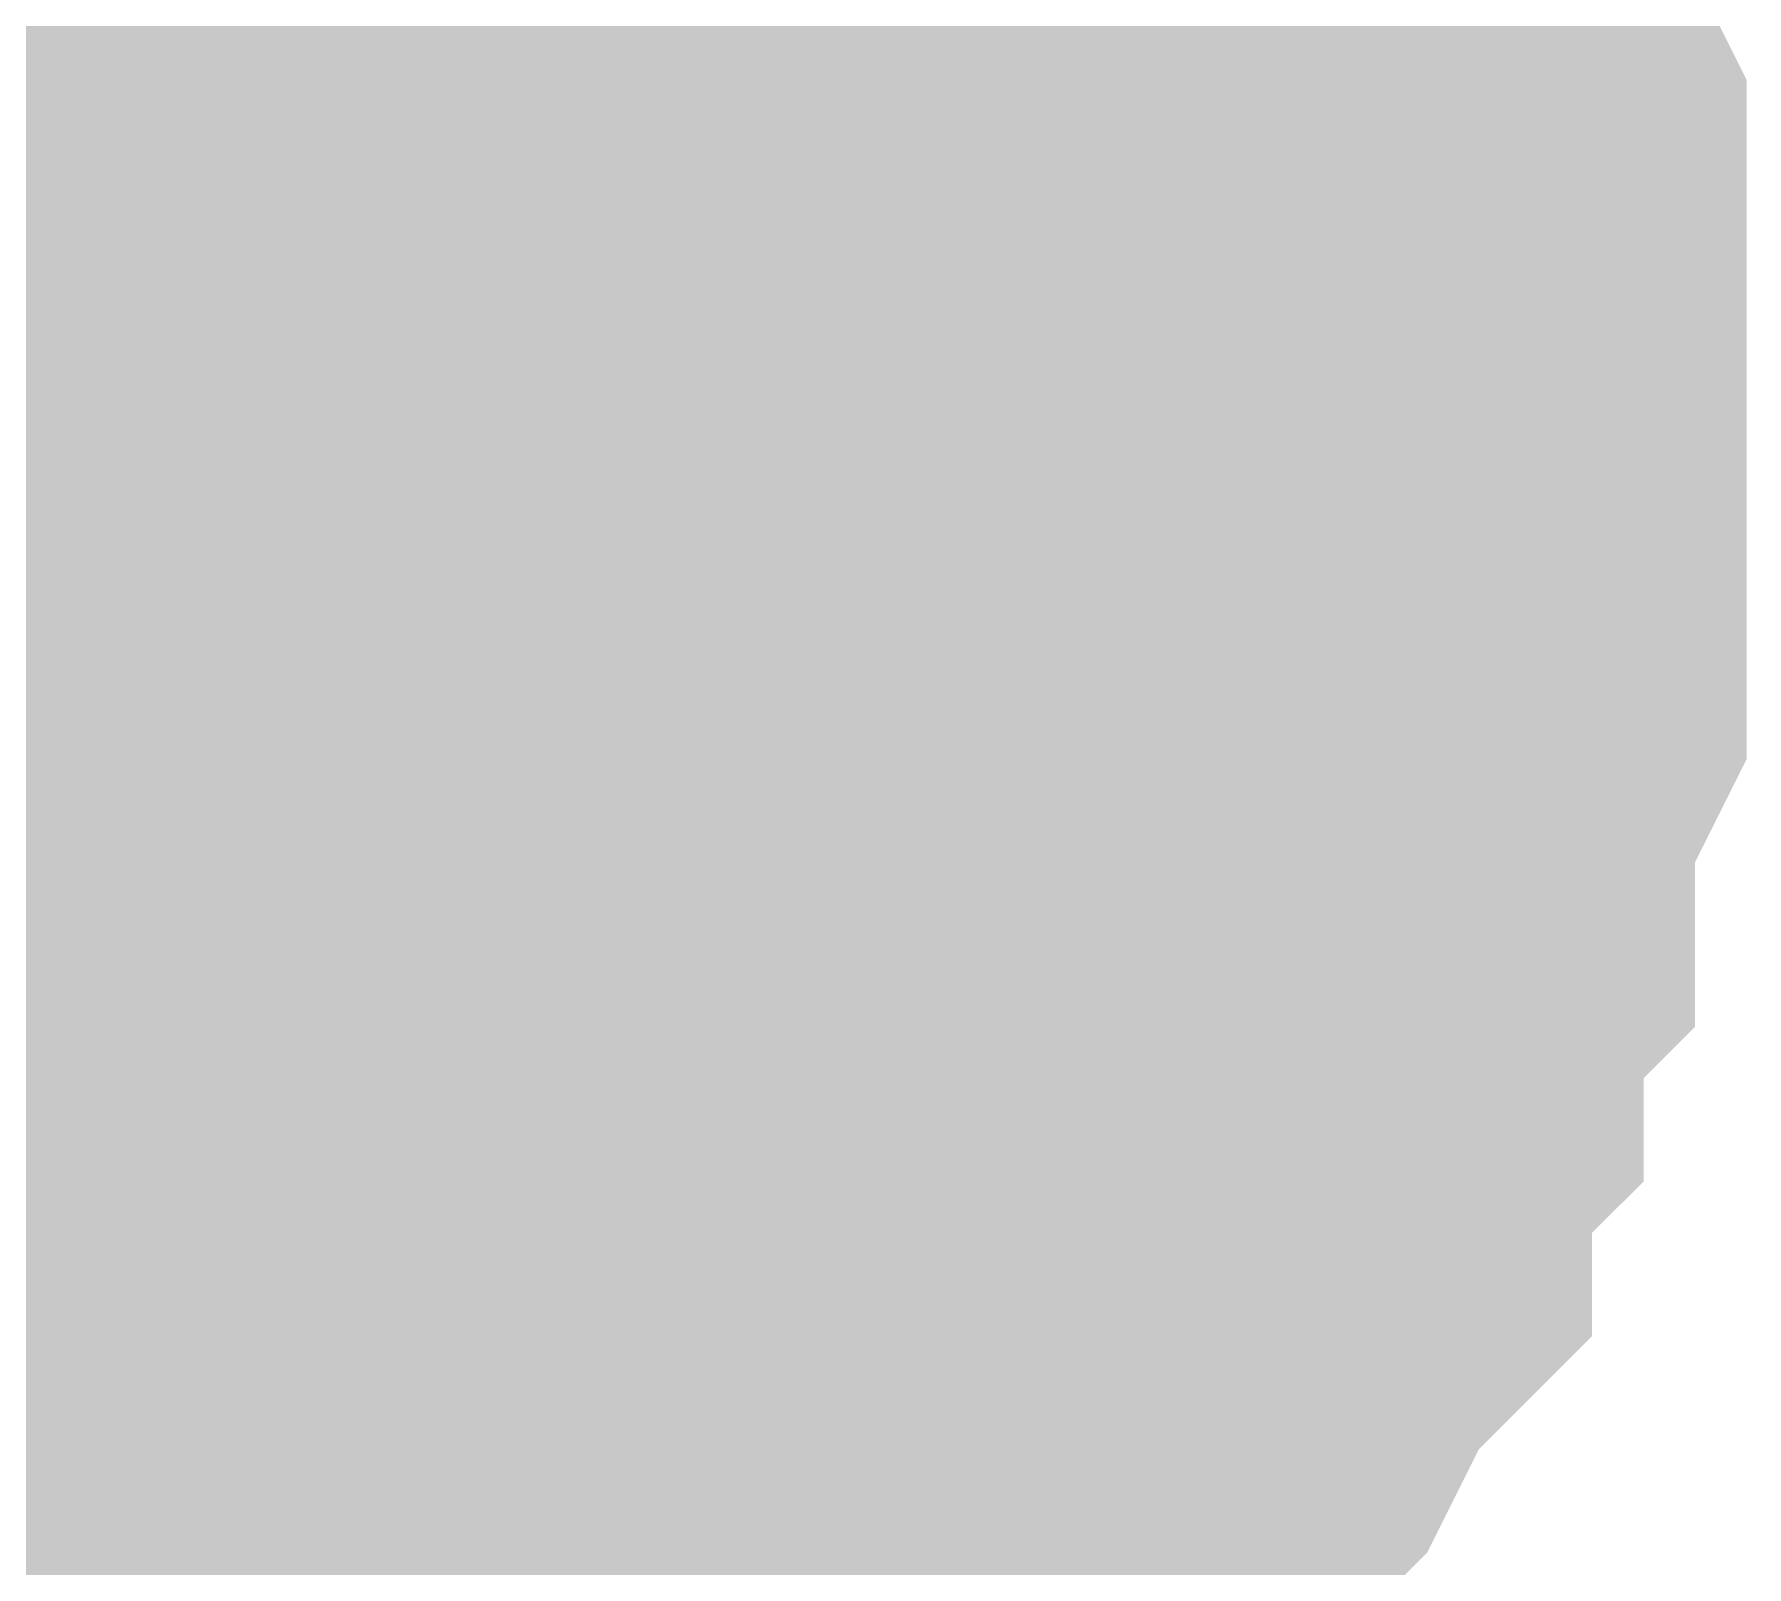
# Model space of a CAD drawing. Header units: inches. Extents: x 0 to 841, y 0 to 594.
# Drawn here: x 495.183 to 495.928, y 211.987 to 212.654 of the extents above; entities that cross this region are included whole.
import ezdxf

# ---------------------------------------------------------------- set-up
doc = ezdxf.new("R2010")
doc.units = ezdxf.units.IN
doc.layers.add('Sheet', color=255, linetype='Continuous')

msp = doc.modelspace()

# ---------------------------------------------------------------- linework, layer by layer
at = {"layer": 'Sheet'}
for points in [[(495.01501, 212.48616, 0.7493, 0.7493, 0), (495.01501, 217.49456, 0.7493, 0.7493, 0), (495.01501, 222.48049, 0.7493, 0.7493, 0), (495.01501, 227.48888, 0.7493, 0.7493, 0)], [(495.39679, 212.82305, 0.29972, 0.29972, 0), (495.41925, 212.80059, 0.29972, 0.29972, 0), (495.41925, 212.77813, 0.29972, 0.29972, 0), (495.44171, 212.75567, 0.29972, 0.29972, 0), (495.44171, 212.73321, 0.29972, 0.29972, 0), (495.46416, 212.71075, 0.29972, 0.29972, 0), (495.46416, 212.68829, 0.29972, 0.29972, 0), (495.48662, 212.66584, 0.29972, 0.29972, 0), (495.48662, 212.64338, 0.29972, 0.29972, 0), (495.48662, 212.62092, 0.29972, 0.29972, 0), (495.50908, 212.59846, 0.29972, 0.29972, 0), (495.50908, 212.576, 0.29972, 0.29972, 0), (495.50908, 212.53108, 0.29972, 0.29972, 0), (495.50908, 212.50862, 0.29972, 0.29972, 0), (495.50908, 212.48616, 0.29972, 0.29972, 0)], [(495.39679, 212.82305, 0.29972, 0.29972, 0), (495.41925, 212.80059, 0.29972, 0.29972, 0), (495.41925, 212.77813, 0.29972, 0.29972, 0), (495.44171, 212.75567, 0.29972, 0.29972, 0), (495.44171, 212.73321, 0.29972, 0.29972, 0), (495.46416, 212.71075, 0.29972, 0.29972, 0), (495.46416, 212.68829, 0.29972, 0.29972, 0), (495.48662, 212.66584, 0.29972, 0.29972, 0), (495.48662, 212.64338, 0.29972, 0.29972, 0), (495.48662, 212.62092, 0.29972, 0.29972, 0), (495.50908, 212.59846, 0.29972, 0.29972, 0), (495.50908, 212.576, 0.29972, 0.29972, 0), (495.50908, 212.53108, 0.29972, 0.29972, 0), (495.50908, 212.50862, 0.29972, 0.29972, 0), (495.50908, 212.48616, 0.29972, 0.29972, 0)], [(495.39679, 212.82305, 0.29972, 0.29972, 0), (495.41925, 212.80059, 0.29972, 0.29972, 0), (495.41925, 212.77813, 0.29972, 0.29972, 0), (495.44171, 212.75567, 0.29972, 0.29972, 0), (495.44171, 212.73321, 0.29972, 0.29972, 0), (495.46416, 212.71075, 0.29972, 0.29972, 0), (495.46416, 212.68829, 0.29972, 0.29972, 0), (495.48662, 212.66584, 0.29972, 0.29972, 0), (495.48662, 212.64338, 0.29972, 0.29972, 0), (495.48662, 212.62092, 0.29972, 0.29972, 0), (495.50908, 212.59846, 0.29972, 0.29972, 0), (495.50908, 212.576, 0.29972, 0.29972, 0), (495.50908, 212.53108, 0.29972, 0.29972, 0), (495.50908, 212.50862, 0.29972, 0.29972, 0), (495.50908, 212.48616, 0.29972, 0.29972, 0)], [(495.7112, 212.82305, 0.29972, 0.29972, 0), (495.7112, 212.77813, 0.29972, 0.29972, 0), (495.73366, 212.75567, 0.29972, 0.29972, 0), (495.73366, 212.71075, 0.29972, 0.29972, 0), (495.75611, 212.68829, 0.29972, 0.29972, 0), (495.75611, 212.64338, 0.29972, 0.29972, 0), (495.77857, 212.59846, 0.29972, 0.29972, 0), (495.77857, 212.576, 0.29972, 0.29972, 0), (495.77857, 212.53108, 0.29972, 0.29972, 0), (495.77857, 212.48616, 0.29972, 0.29972, 0)], [(495.7112, 212.82305, 0.29972, 0.29972, 0), (495.7112, 212.77813, 0.29972, 0.29972, 0), (495.73366, 212.75567, 0.29972, 0.29972, 0), (495.73366, 212.71075, 0.29972, 0.29972, 0), (495.75611, 212.68829, 0.29972, 0.29972, 0), (495.75611, 212.64338, 0.29972, 0.29972, 0), (495.77857, 212.59846, 0.29972, 0.29972, 0), (495.77857, 212.576, 0.29972, 0.29972, 0), (495.77857, 212.53108, 0.29972, 0.29972, 0), (495.77857, 212.48616, 0.29972, 0.29972, 0)], [(495.7112, 212.82305, 0.29972, 0.29972, 0), (495.7112, 212.77813, 0.29972, 0.29972, 0), (495.73366, 212.75567, 0.29972, 0.29972, 0), (495.73366, 212.71075, 0.29972, 0.29972, 0), (495.75611, 212.68829, 0.29972, 0.29972, 0), (495.75611, 212.64338, 0.29972, 0.29972, 0), (495.77857, 212.59846, 0.29972, 0.29972, 0), (495.77857, 212.576, 0.29972, 0.29972, 0), (495.77857, 212.53108, 0.29972, 0.29972, 0), (495.77857, 212.48616, 0.29972, 0.29972, 0)], [(495.7112, 212.82305, 0.29972, 0.29972, 0), (495.7112, 212.77813, 0.29972, 0.29972, 0), (495.73366, 212.75567, 0.29972, 0.29972, 0), (495.73366, 212.71075, 0.29972, 0.29972, 0), (495.75611, 212.68829, 0.29972, 0.29972, 0), (495.75611, 212.64338, 0.29972, 0.29972, 0), (495.77857, 212.59846, 0.29972, 0.29972, 0), (495.77857, 212.576, 0.29972, 0.29972, 0), (495.77857, 212.53108, 0.29972, 0.29972, 0), (495.77857, 212.48616, 0.29972, 0.29972, 0)], [(490.00692, 212.48616, 0.7493, 0.7493, 0), (495.01501, 212.48616, 0.7493, 0.7493, 0)], [(495.01501, 207.50023, 0.7493, 0.7493, 0), (495.01501, 212.48616, 0.7493, 0.7493, 0)], [(495.46416, 212.71075, 0.09906, 0.09906, 0), (495.46416, 212.68829, 0.09906, 0.09906, 0), (495.48662, 212.66584, 0.09906, 0.09906, 0), (495.48662, 212.64338, 0.09906, 0.09906, 0), (495.48662, 212.62092, 0.09906, 0.09906, 0), (495.50908, 212.59846, 0.09906, 0.09906, 0), (495.50908, 212.576, 0.09906, 0.09906, 0), (495.50908, 212.53108, 0.09906, 0.09906, 0), (495.50908, 212.50862, 0.09906, 0.09906, 0), (495.50908, 212.48616, 0.09906, 0.09906, 0)], [(495.46416, 212.71075, 0.09906, 0.09906, 0), (495.46416, 212.68829, 0.09906, 0.09906, 0), (495.48662, 212.66584, 0.09906, 0.09906, 0), (495.48662, 212.64338, 0.09906, 0.09906, 0), (495.48662, 212.62092, 0.09906, 0.09906, 0), (495.50908, 212.59846, 0.09906, 0.09906, 0), (495.50908, 212.576, 0.09906, 0.09906, 0), (495.50908, 212.53108, 0.09906, 0.09906, 0), (495.50908, 212.50862, 0.09906, 0.09906, 0), (495.50908, 212.48616, 0.09906, 0.09906, 0)], [(495.46416, 212.71075, 0.09906, 0.09906, 0), (495.46416, 212.68829, 0.09906, 0.09906, 0), (495.48662, 212.66584, 0.09906, 0.09906, 0), (495.48662, 212.64338, 0.09906, 0.09906, 0), (495.48662, 212.62092, 0.09906, 0.09906, 0), (495.50908, 212.59846, 0.09906, 0.09906, 0), (495.50908, 212.576, 0.09906, 0.09906, 0), (495.50908, 212.53108, 0.09906, 0.09906, 0), (495.50908, 212.50862, 0.09906, 0.09906, 0), (495.50908, 212.48616, 0.09906, 0.09906, 0)], [(495.73366, 212.71075, 0.09906, 0.09906, 0), (495.75611, 212.68829, 0.09906, 0.09906, 0), (495.75611, 212.64338, 0.09906, 0.09906, 0), (495.77857, 212.59846, 0.09906, 0.09906, 0), (495.77857, 212.576, 0.09906, 0.09906, 0), (495.77857, 212.53108, 0.09906, 0.09906, 0), (495.77857, 212.48616, 0.09906, 0.09906, 0)], [(495.73366, 212.71075, 0.09906, 0.09906, 0), (495.75611, 212.68829, 0.09906, 0.09906, 0), (495.75611, 212.64338, 0.09906, 0.09906, 0), (495.77857, 212.59846, 0.09906, 0.09906, 0), (495.77857, 212.576, 0.09906, 0.09906, 0), (495.77857, 212.53108, 0.09906, 0.09906, 0), (495.77857, 212.48616, 0.09906, 0.09906, 0)], [(495.73366, 212.71075, 0.09906, 0.09906, 0), (495.75611, 212.68829, 0.09906, 0.09906, 0), (495.75611, 212.64338, 0.09906, 0.09906, 0), (495.77857, 212.59846, 0.09906, 0.09906, 0), (495.77857, 212.576, 0.09906, 0.09906, 0), (495.77857, 212.53108, 0.09906, 0.09906, 0), (495.77857, 212.48616, 0.09906, 0.09906, 0)], [(495.73366, 212.71075, 0.09906, 0.09906, 0), (495.75611, 212.68829, 0.09906, 0.09906, 0), (495.75611, 212.64338, 0.09906, 0.09906, 0), (495.77857, 212.59846, 0.09906, 0.09906, 0), (495.77857, 212.576, 0.09906, 0.09906, 0), (495.77857, 212.53108, 0.09906, 0.09906, 0), (495.77857, 212.48616, 0.09906, 0.09906, 0)], [(495.50908, 212.48616, 0.29972, 0.29972, 0), (495.50908, 212.4637, 0.29972, 0.29972, 0), (495.50908, 212.44124, 0.29972, 0.29972, 0), (495.50908, 212.41878, 0.29972, 0.29972, 0), (495.50908, 212.39633, 0.29972, 0.29972, 0), (495.48662, 212.37387, 0.29972, 0.29972, 0), (495.48662, 212.35141, 0.29972, 0.29972, 0), (495.48662, 212.30649, 0.29972, 0.29972, 0), (495.46416, 212.28403, 0.29972, 0.29972, 0), (495.46416, 212.28403, 0.29972, 0.29972, 0), (495.44171, 212.26157, 0.29972, 0.29972, 0), (495.44171, 212.23911, 0.29972, 0.29972, 0), (495.41925, 212.21665, 0.29972, 0.29972, 0), (495.41925, 212.19419, 0.29972, 0.29972, 0), (495.39679, 212.17173, 0.29972, 0.29972, 0), (495.37433, 212.14927, 0.29972, 0.29972, 0), (495.37433, 212.14927, 0.29972, 0.29972, 0), (495.35187, 212.12682, 0.29972, 0.29972, 0), (495.32942, 212.10436, 0.29972, 0.29972, 0), (495.30696, 212.0819, 0.29972, 0.29972, 0), (495.2845, 212.0819, 0.29972, 0.29972, 0), (495.26204, 212.05944, 0.29972, 0.29972, 0), (495.23959, 212.05944, 0.29972, 0.29972, 0), (495.21713, 212.03698, 0.29972, 0.29972, 0), (495.19467, 212.03698, 0.29972, 0.29972, 0), (495.19467, 212.01452, 0.29972, 0.29972, 0), (495.14975, 212.01452, 0.29972, 0.29972, 0), (495.1273, 212.01452, 0.29972, 0.29972, 0), (495.10484, 211.99206, 0.29972, 0.29972, 0), (495.08238, 211.99206, 0.29972, 0.29972, 0), (495.05992, 211.99206, 0.29972, 0.29972, 0), (495.03746, 211.99206, 0.29972, 0.29972, 0), (495.01501, 211.99206, 0.29972, 0.29972, 0)], [(495.50908, 212.48616, 0.29972, 0.29972, 0), (495.50908, 212.4637, 0.29972, 0.29972, 0), (495.50908, 212.44124, 0.29972, 0.29972, 0), (495.50908, 212.41878, 0.29972, 0.29972, 0), (495.50908, 212.39633, 0.29972, 0.29972, 0), (495.48662, 212.37387, 0.29972, 0.29972, 0), (495.48662, 212.35141, 0.29972, 0.29972, 0), (495.48662, 212.30649, 0.29972, 0.29972, 0), (495.46416, 212.28403, 0.29972, 0.29972, 0), (495.46416, 212.28403, 0.29972, 0.29972, 0), (495.44171, 212.26157, 0.29972, 0.29972, 0), (495.44171, 212.23911, 0.29972, 0.29972, 0), (495.41925, 212.21665, 0.29972, 0.29972, 0), (495.41925, 212.19419, 0.29972, 0.29972, 0), (495.39679, 212.17173, 0.29972, 0.29972, 0), (495.37433, 212.14927, 0.29972, 0.29972, 0), (495.37433, 212.14927, 0.29972, 0.29972, 0), (495.35187, 212.12682, 0.29972, 0.29972, 0), (495.32942, 212.10436, 0.29972, 0.29972, 0), (495.30696, 212.0819, 0.29972, 0.29972, 0), (495.2845, 212.0819, 0.29972, 0.29972, 0), (495.26204, 212.05944, 0.29972, 0.29972, 0), (495.23959, 212.05944, 0.29972, 0.29972, 0), (495.21713, 212.03698, 0.29972, 0.29972, 0), (495.19467, 212.03698, 0.29972, 0.29972, 0), (495.19467, 212.01452, 0.29972, 0.29972, 0), (495.14975, 212.01452, 0.29972, 0.29972, 0), (495.1273, 212.01452, 0.29972, 0.29972, 0), (495.10484, 211.99206, 0.29972, 0.29972, 0), (495.08238, 211.99206, 0.29972, 0.29972, 0), (495.05992, 211.99206, 0.29972, 0.29972, 0), (495.03746, 211.99206, 0.29972, 0.29972, 0), (495.01501, 211.99206, 0.29972, 0.29972, 0)], [(495.50908, 212.48616, 0.29972, 0.29972, 0), (495.50908, 212.4637, 0.29972, 0.29972, 0), (495.50908, 212.44124, 0.29972, 0.29972, 0), (495.50908, 212.41878, 0.29972, 0.29972, 0), (495.50908, 212.39633, 0.29972, 0.29972, 0), (495.48662, 212.37387, 0.29972, 0.29972, 0), (495.48662, 212.35141, 0.29972, 0.29972, 0), (495.48662, 212.30649, 0.29972, 0.29972, 0), (495.46416, 212.28403, 0.29972, 0.29972, 0), (495.46416, 212.28403, 0.29972, 0.29972, 0), (495.44171, 212.26157, 0.29972, 0.29972, 0), (495.44171, 212.23911, 0.29972, 0.29972, 0), (495.41925, 212.21665, 0.29972, 0.29972, 0), (495.41925, 212.19419, 0.29972, 0.29972, 0), (495.39679, 212.17173, 0.29972, 0.29972, 0), (495.37433, 212.14927, 0.29972, 0.29972, 0), (495.37433, 212.14927, 0.29972, 0.29972, 0), (495.35187, 212.12682, 0.29972, 0.29972, 0), (495.32942, 212.10436, 0.29972, 0.29972, 0), (495.30696, 212.0819, 0.29972, 0.29972, 0), (495.2845, 212.0819, 0.29972, 0.29972, 0), (495.26204, 212.05944, 0.29972, 0.29972, 0), (495.23959, 212.05944, 0.29972, 0.29972, 0), (495.21713, 212.03698, 0.29972, 0.29972, 0), (495.19467, 212.03698, 0.29972, 0.29972, 0), (495.19467, 212.01452, 0.29972, 0.29972, 0), (495.14975, 212.01452, 0.29972, 0.29972, 0), (495.1273, 212.01452, 0.29972, 0.29972, 0), (495.10484, 211.99206, 0.29972, 0.29972, 0), (495.08238, 211.99206, 0.29972, 0.29972, 0), (495.05992, 211.99206, 0.29972, 0.29972, 0), (495.03746, 211.99206, 0.29972, 0.29972, 0), (495.01501, 211.99206, 0.29972, 0.29972, 0)], [(495.77857, 212.48616, 0.29972, 0.29972, 0), (495.77857, 212.44124, 0.29972, 0.29972, 0), (495.77857, 212.39633, 0.29972, 0.29972, 0), (495.77857, 212.37387, 0.29972, 0.29972, 0), (495.75611, 212.32895, 0.29972, 0.29972, 0), (495.75611, 212.28403, 0.29972, 0.29972, 0), (495.73366, 212.26157, 0.29972, 0.29972, 0), (495.73366, 212.21665, 0.29972, 0.29972, 0), (495.7112, 212.19419, 0.29972, 0.29972, 0), (495.7112, 212.14927, 0.29972, 0.29972, 0), (495.68874, 212.12682, 0.29972, 0.29972, 0), (495.66628, 212.0819, 0.29972, 0.29972, 0), (495.64383, 212.05944, 0.29972, 0.29972, 0), (495.62137, 212.03698, 0.29972, 0.29972, 0), (495.59891, 211.99206, 0.29972, 0.29972, 0), (495.57645, 211.9696, 0.29972, 0.29972, 0), (495.55399, 211.94714, 0.29972, 0.29972, 0), (495.53154, 211.92468, 0.29972, 0.29972, 0), (495.48662, 211.90222, 0.29972, 0.29972, 0), (495.46416, 211.87976, 0.29972, 0.29972, 0), (495.44171, 211.85731, 0.29972, 0.29972, 0), (495.39679, 211.83485, 0.29972, 0.29972, 0)], [(495.77857, 212.48616, 0.29972, 0.29972, 0), (495.77857, 212.44124, 0.29972, 0.29972, 0), (495.77857, 212.39633, 0.29972, 0.29972, 0), (495.77857, 212.37387, 0.29972, 0.29972, 0), (495.75611, 212.32895, 0.29972, 0.29972, 0), (495.75611, 212.28403, 0.29972, 0.29972, 0), (495.73366, 212.26157, 0.29972, 0.29972, 0), (495.73366, 212.21665, 0.29972, 0.29972, 0), (495.7112, 212.19419, 0.29972, 0.29972, 0), (495.7112, 212.14927, 0.29972, 0.29972, 0), (495.68874, 212.12682, 0.29972, 0.29972, 0), (495.66628, 212.0819, 0.29972, 0.29972, 0), (495.64383, 212.05944, 0.29972, 0.29972, 0), (495.62137, 212.03698, 0.29972, 0.29972, 0), (495.59891, 211.99206, 0.29972, 0.29972, 0), (495.57645, 211.9696, 0.29972, 0.29972, 0), (495.55399, 211.94714, 0.29972, 0.29972, 0), (495.53154, 211.92468, 0.29972, 0.29972, 0), (495.48662, 211.90222, 0.29972, 0.29972, 0), (495.46416, 211.87976, 0.29972, 0.29972, 0), (495.44171, 211.85731, 0.29972, 0.29972, 0), (495.39679, 211.83485, 0.29972, 0.29972, 0)], [(495.77857, 212.48616, 0.29972, 0.29972, 0), (495.77857, 212.44124, 0.29972, 0.29972, 0), (495.77857, 212.39633, 0.29972, 0.29972, 0), (495.77857, 212.37387, 0.29972, 0.29972, 0), (495.75611, 212.32895, 0.29972, 0.29972, 0), (495.75611, 212.28403, 0.29972, 0.29972, 0), (495.73366, 212.26157, 0.29972, 0.29972, 0), (495.73366, 212.21665, 0.29972, 0.29972, 0), (495.7112, 212.19419, 0.29972, 0.29972, 0), (495.7112, 212.14927, 0.29972, 0.29972, 0), (495.68874, 212.12682, 0.29972, 0.29972, 0), (495.66628, 212.0819, 0.29972, 0.29972, 0), (495.64383, 212.05944, 0.29972, 0.29972, 0), (495.62137, 212.03698, 0.29972, 0.29972, 0), (495.59891, 211.99206, 0.29972, 0.29972, 0), (495.57645, 211.9696, 0.29972, 0.29972, 0), (495.55399, 211.94714, 0.29972, 0.29972, 0), (495.53154, 211.92468, 0.29972, 0.29972, 0), (495.48662, 211.90222, 0.29972, 0.29972, 0), (495.46416, 211.87976, 0.29972, 0.29972, 0), (495.44171, 211.85731, 0.29972, 0.29972, 0), (495.39679, 211.83485, 0.29972, 0.29972, 0)], [(495.77857, 212.48616, 0.29972, 0.29972, 0), (495.77857, 212.44124, 0.29972, 0.29972, 0), (495.77857, 212.39633, 0.29972, 0.29972, 0), (495.77857, 212.37387, 0.29972, 0.29972, 0), (495.75611, 212.32895, 0.29972, 0.29972, 0), (495.75611, 212.28403, 0.29972, 0.29972, 0), (495.73366, 212.26157, 0.29972, 0.29972, 0), (495.73366, 212.21665, 0.29972, 0.29972, 0), (495.7112, 212.19419, 0.29972, 0.29972, 0), (495.7112, 212.14927, 0.29972, 0.29972, 0), (495.68874, 212.12682, 0.29972, 0.29972, 0), (495.66628, 212.0819, 0.29972, 0.29972, 0), (495.64383, 212.05944, 0.29972, 0.29972, 0), (495.62137, 212.03698, 0.29972, 0.29972, 0), (495.59891, 211.99206, 0.29972, 0.29972, 0), (495.57645, 211.9696, 0.29972, 0.29972, 0), (495.55399, 211.94714, 0.29972, 0.29972, 0), (495.53154, 211.92468, 0.29972, 0.29972, 0), (495.48662, 211.90222, 0.29972, 0.29972, 0), (495.46416, 211.87976, 0.29972, 0.29972, 0), (495.44171, 211.85731, 0.29972, 0.29972, 0), (495.39679, 211.83485, 0.29972, 0.29972, 0)], [(495.50908, 212.48616, 0.29972, 0.29972, 0), (495.50908, 212.48616, 0.29972, 0.29972, 0), (495.50908, 212.48616, 0.29972, 0.29972, 0), (495.50908, 212.48616, 0.29972, 0.29972, 0), (495.50908, 212.48616, 0.29972, 0.29972, 0), (495.50908, 212.48616, 0.29972, 0.29972, 0), (495.50908, 212.48616, 0.29972, 0.29972, 0), (495.50908, 212.48616, 0.29972, 0.29972, 0), (495.50908, 212.48616, 0.29972, 0.29972, 0), (495.50908, 212.48616, 0.29972, 0.29972, 0), (495.50908, 212.48616, 0.29972, 0.29972, 0), (495.50908, 212.48616, 0.29972, 0.29972, 0), (495.50908, 212.48616, 0.29972, 0.29972, 0), (495.50908, 212.48616, 0.29972, 0.29972, 0), (495.50908, 212.48616, 0.29972, 0.29972, 0), (495.50908, 212.48616, 0.29972, 0.29972, 0), (495.50908, 212.48616, 0.29972, 0.29972, 0), (495.50908, 212.48616, 0.29972, 0.29972, 0), (495.50908, 212.48616, 0.29972, 0.29972, 0), (495.50908, 212.48616, 0.29972, 0.29972, 0), (495.50908, 212.48616, 0.29972, 0.29972, 0), (495.50908, 212.48616, 0.29972, 0.29972, 0), (495.50908, 212.48616, 0.29972, 0.29972, 0), (495.50908, 212.48616, 0.29972, 0.29972, 0), (495.50908, 212.48616, 0.29972, 0.29972, 0), (495.50908, 212.48616, 0.29972, 0.29972, 0), (495.50908, 212.48616, 0.29972, 0.29972, 0), (495.50908, 212.48616, 0.29972, 0.29972, 0), (495.50908, 212.48616, 0.29972, 0.29972, 0), (495.50908, 212.48616, 0.29972, 0.29972, 0), (495.50908, 212.48616, 0.29972, 0.29972, 0), (495.50908, 212.48616, 0.29972, 0.29972, 0), (495.50908, 212.48616, 0.29972, 0.29972, 0)], [(495.50908, 212.48616, 0.29972, 0.29972, 0), (495.50908, 212.48616, 0.29972, 0.29972, 0)], [(495.50908, 212.48616, 0.29972, 0.29972, 0), (495.50908, 212.48616, 0.29972, 0.29972, 0), (495.50908, 212.48616, 0.29972, 0.29972, 0), (495.50908, 212.48616, 0.29972, 0.29972, 0), (495.50908, 212.48616, 0.29972, 0.29972, 0), (495.50908, 212.48616, 0.29972, 0.29972, 0), (495.50908, 212.48616, 0.29972, 0.29972, 0), (495.50908, 212.48616, 0.29972, 0.29972, 0), (495.50908, 212.48616, 0.29972, 0.29972, 0), (495.50908, 212.48616, 0.29972, 0.29972, 0), (495.50908, 212.48616, 0.29972, 0.29972, 0), (495.50908, 212.48616, 0.29972, 0.29972, 0), (495.50908, 212.48616, 0.29972, 0.29972, 0), (495.50908, 212.48616, 0.29972, 0.29972, 0), (495.50908, 212.48616, 0.29972, 0.29972, 0), (495.50908, 212.48616, 0.29972, 0.29972, 0), (495.50908, 212.48616, 0.29972, 0.29972, 0), (495.50908, 212.48616, 0.29972, 0.29972, 0), (495.50908, 212.48616, 0.29972, 0.29972, 0), (495.50908, 212.48616, 0.29972, 0.29972, 0), (495.50908, 212.48616, 0.29972, 0.29972, 0), (495.50908, 212.48616, 0.29972, 0.29972, 0), (495.50908, 212.48616, 0.29972, 0.29972, 0), (495.50908, 212.48616, 0.29972, 0.29972, 0), (495.50908, 212.48616, 0.29972, 0.29972, 0), (495.50908, 212.48616, 0.29972, 0.29972, 0), (495.50908, 212.48616, 0.29972, 0.29972, 0), (495.50908, 212.48616, 0.29972, 0.29972, 0), (495.50908, 212.48616, 0.29972, 0.29972, 0), (495.50908, 212.48616, 0.29972, 0.29972, 0), (495.50908, 212.48616, 0.29972, 0.29972, 0), (495.50908, 212.48616, 0.29972, 0.29972, 0), (495.50908, 212.48616, 0.29972, 0.29972, 0)], [(495.50908, 212.48616, 0.29972, 0.29972, 0), (495.50908, 212.48616, 0.29972, 0.29972, 0)], [(495.50908, 212.48616, 0.29972, 0.29972, 0), (495.50908, 212.48616, 0.29972, 0.29972, 0), (495.50908, 212.48616, 0.29972, 0.29972, 0), (495.50908, 212.48616, 0.29972, 0.29972, 0), (495.50908, 212.48616, 0.29972, 0.29972, 0), (495.50908, 212.48616, 0.29972, 0.29972, 0), (495.50908, 212.48616, 0.29972, 0.29972, 0), (495.50908, 212.48616, 0.29972, 0.29972, 0), (495.50908, 212.48616, 0.29972, 0.29972, 0), (495.50908, 212.48616, 0.29972, 0.29972, 0), (495.50908, 212.48616, 0.29972, 0.29972, 0), (495.50908, 212.48616, 0.29972, 0.29972, 0), (495.50908, 212.48616, 0.29972, 0.29972, 0), (495.50908, 212.48616, 0.29972, 0.29972, 0), (495.50908, 212.48616, 0.29972, 0.29972, 0), (495.50908, 212.48616, 0.29972, 0.29972, 0), (495.50908, 212.48616, 0.29972, 0.29972, 0), (495.50908, 212.48616, 0.29972, 0.29972, 0), (495.50908, 212.48616, 0.29972, 0.29972, 0), (495.50908, 212.48616, 0.29972, 0.29972, 0), (495.50908, 212.48616, 0.29972, 0.29972, 0), (495.50908, 212.48616, 0.29972, 0.29972, 0), (495.50908, 212.48616, 0.29972, 0.29972, 0), (495.50908, 212.48616, 0.29972, 0.29972, 0), (495.50908, 212.48616, 0.29972, 0.29972, 0), (495.50908, 212.48616, 0.29972, 0.29972, 0), (495.50908, 212.48616, 0.29972, 0.29972, 0), (495.50908, 212.48616, 0.29972, 0.29972, 0), (495.50908, 212.48616, 0.29972, 0.29972, 0), (495.50908, 212.48616, 0.29972, 0.29972, 0), (495.50908, 212.48616, 0.29972, 0.29972, 0), (495.50908, 212.48616, 0.29972, 0.29972, 0), (495.50908, 212.48616, 0.29972, 0.29972, 0)], [(495.50908, 212.48616, 0.29972, 0.29972, 0), (495.50908, 212.48616, 0.29972, 0.29972, 0)], [(495.77857, 212.48616, 0.29972, 0.29972, 0), (495.77857, 212.48616, 0.29972, 0.29972, 0), (495.77857, 212.48616, 0.29972, 0.29972, 0), (495.77857, 212.48616, 0.29972, 0.29972, 0), (495.77857, 212.48616, 0.29972, 0.29972, 0), (495.77857, 212.48616, 0.29972, 0.29972, 0), (495.77857, 212.48616, 0.29972, 0.29972, 0), (495.77857, 212.48616, 0.29972, 0.29972, 0), (495.77857, 212.48616, 0.29972, 0.29972, 0), (495.77857, 212.48616, 0.29972, 0.29972, 0), (495.77857, 212.48616, 0.29972, 0.29972, 0), (495.77857, 212.48616, 0.29972, 0.29972, 0), (495.77857, 212.48616, 0.29972, 0.29972, 0), (495.77857, 212.48616, 0.29972, 0.29972, 0), (495.77857, 212.48616, 0.29972, 0.29972, 0), (495.77857, 212.48616, 0.29972, 0.29972, 0), (495.77857, 212.48616, 0.29972, 0.29972, 0), (495.77857, 212.48616, 0.29972, 0.29972, 0), (495.77857, 212.48616, 0.29972, 0.29972, 0), (495.77857, 212.48616, 0.29972, 0.29972, 0), (495.77857, 212.48616, 0.29972, 0.29972, 0), (495.77857, 212.48616, 0.29972, 0.29972, 0), (495.77857, 212.48616, 0.29972, 0.29972, 0), (495.77857, 212.48616, 0.29972, 0.29972, 0), (495.77857, 212.48616, 0.29972, 0.29972, 0), (495.77857, 212.48616, 0.29972, 0.29972, 0), (495.77857, 212.48616, 0.29972, 0.29972, 0), (495.77857, 212.48616, 0.29972, 0.29972, 0), (495.77857, 212.48616, 0.29972, 0.29972, 0), (495.77857, 212.48616, 0.29972, 0.29972, 0), (495.77857, 212.48616, 0.29972, 0.29972, 0), (495.77857, 212.48616, 0.29972, 0.29972, 0), (495.77857, 212.48616, 0.29972, 0.29972, 0)], [(495.77857, 212.48616, 0.29972, 0.29972, 0), (495.77857, 212.48616, 0.29972, 0.29972, 0)], [(495.77857, 212.48616, 0.29972, 0.29972, 0), (495.77857, 212.48616, 0.29972, 0.29972, 0), (495.77857, 212.48616, 0.29972, 0.29972, 0), (495.77857, 212.48616, 0.29972, 0.29972, 0), (495.77857, 212.48616, 0.29972, 0.29972, 0), (495.77857, 212.48616, 0.29972, 0.29972, 0), (495.77857, 212.48616, 0.29972, 0.29972, 0), (495.77857, 212.48616, 0.29972, 0.29972, 0), (495.77857, 212.48616, 0.29972, 0.29972, 0), (495.77857, 212.48616, 0.29972, 0.29972, 0), (495.77857, 212.48616, 0.29972, 0.29972, 0), (495.77857, 212.48616, 0.29972, 0.29972, 0), (495.77857, 212.48616, 0.29972, 0.29972, 0), (495.77857, 212.48616, 0.29972, 0.29972, 0), (495.77857, 212.48616, 0.29972, 0.29972, 0), (495.77857, 212.48616, 0.29972, 0.29972, 0), (495.77857, 212.48616, 0.29972, 0.29972, 0), (495.77857, 212.48616, 0.29972, 0.29972, 0), (495.77857, 212.48616, 0.29972, 0.29972, 0), (495.77857, 212.48616, 0.29972, 0.29972, 0), (495.77857, 212.48616, 0.29972, 0.29972, 0), (495.77857, 212.48616, 0.29972, 0.29972, 0), (495.77857, 212.48616, 0.29972, 0.29972, 0), (495.77857, 212.48616, 0.29972, 0.29972, 0), (495.77857, 212.48616, 0.29972, 0.29972, 0), (495.77857, 212.48616, 0.29972, 0.29972, 0), (495.77857, 212.48616, 0.29972, 0.29972, 0), (495.77857, 212.48616, 0.29972, 0.29972, 0), (495.77857, 212.48616, 0.29972, 0.29972, 0), (495.77857, 212.48616, 0.29972, 0.29972, 0), (495.77857, 212.48616, 0.29972, 0.29972, 0), (495.77857, 212.48616, 0.29972, 0.29972, 0), (495.77857, 212.48616, 0.29972, 0.29972, 0)], [(495.77857, 212.48616, 0.29972, 0.29972, 0), (495.77857, 212.48616, 0.29972, 0.29972, 0)], [(495.77857, 212.48616, 0.29972, 0.29972, 0), (495.77857, 212.48616, 0.29972, 0.29972, 0), (495.77857, 212.48616, 0.29972, 0.29972, 0), (495.77857, 212.48616, 0.29972, 0.29972, 0), (495.77857, 212.48616, 0.29972, 0.29972, 0), (495.77857, 212.48616, 0.29972, 0.29972, 0), (495.77857, 212.48616, 0.29972, 0.29972, 0), (495.77857, 212.48616, 0.29972, 0.29972, 0), (495.77857, 212.48616, 0.29972, 0.29972, 0), (495.77857, 212.48616, 0.29972, 0.29972, 0), (495.77857, 212.48616, 0.29972, 0.29972, 0), (495.77857, 212.48616, 0.29972, 0.29972, 0), (495.77857, 212.48616, 0.29972, 0.29972, 0), (495.77857, 212.48616, 0.29972, 0.29972, 0), (495.77857, 212.48616, 0.29972, 0.29972, 0), (495.77857, 212.48616, 0.29972, 0.29972, 0), (495.77857, 212.48616, 0.29972, 0.29972, 0), (495.77857, 212.48616, 0.29972, 0.29972, 0), (495.77857, 212.48616, 0.29972, 0.29972, 0), (495.77857, 212.48616, 0.29972, 0.29972, 0), (495.77857, 212.48616, 0.29972, 0.29972, 0), (495.77857, 212.48616, 0.29972, 0.29972, 0), (495.77857, 212.48616, 0.29972, 0.29972, 0), (495.77857, 212.48616, 0.29972, 0.29972, 0), (495.77857, 212.48616, 0.29972, 0.29972, 0), (495.77857, 212.48616, 0.29972, 0.29972, 0), (495.77857, 212.48616, 0.29972, 0.29972, 0), (495.77857, 212.48616, 0.29972, 0.29972, 0), (495.77857, 212.48616, 0.29972, 0.29972, 0), (495.77857, 212.48616, 0.29972, 0.29972, 0), (495.77857, 212.48616, 0.29972, 0.29972, 0), (495.77857, 212.48616, 0.29972, 0.29972, 0), (495.77857, 212.48616, 0.29972, 0.29972, 0)], [(495.77857, 212.48616, 0.29972, 0.29972, 0), (495.77857, 212.48616, 0.29972, 0.29972, 0)], [(495.77857, 212.48616, 0.29972, 0.29972, 0), (495.77857, 212.48616, 0.29972, 0.29972, 0), (495.77857, 212.48616, 0.29972, 0.29972, 0), (495.77857, 212.48616, 0.29972, 0.29972, 0), (495.77857, 212.48616, 0.29972, 0.29972, 0), (495.77857, 212.48616, 0.29972, 0.29972, 0), (495.77857, 212.48616, 0.29972, 0.29972, 0), (495.77857, 212.48616, 0.29972, 0.29972, 0), (495.77857, 212.48616, 0.29972, 0.29972, 0), (495.77857, 212.48616, 0.29972, 0.29972, 0), (495.77857, 212.48616, 0.29972, 0.29972, 0), (495.77857, 212.48616, 0.29972, 0.29972, 0), (495.77857, 212.48616, 0.29972, 0.29972, 0), (495.77857, 212.48616, 0.29972, 0.29972, 0), (495.77857, 212.48616, 0.29972, 0.29972, 0), (495.77857, 212.48616, 0.29972, 0.29972, 0), (495.77857, 212.48616, 0.29972, 0.29972, 0), (495.77857, 212.48616, 0.29972, 0.29972, 0), (495.77857, 212.48616, 0.29972, 0.29972, 0), (495.77857, 212.48616, 0.29972, 0.29972, 0), (495.77857, 212.48616, 0.29972, 0.29972, 0), (495.77857, 212.48616, 0.29972, 0.29972, 0), (495.77857, 212.48616, 0.29972, 0.29972, 0), (495.77857, 212.48616, 0.29972, 0.29972, 0), (495.77857, 212.48616, 0.29972, 0.29972, 0), (495.77857, 212.48616, 0.29972, 0.29972, 0), (495.77857, 212.48616, 0.29972, 0.29972, 0), (495.77857, 212.48616, 0.29972, 0.29972, 0), (495.77857, 212.48616, 0.29972, 0.29972, 0), (495.77857, 212.48616, 0.29972, 0.29972, 0), (495.77857, 212.48616, 0.29972, 0.29972, 0), (495.77857, 212.48616, 0.29972, 0.29972, 0), (495.77857, 212.48616, 0.29972, 0.29972, 0)], [(495.77857, 212.48616, 0.29972, 0.29972, 0), (495.77857, 212.48616, 0.29972, 0.29972, 0)], [(495.50908, 212.48616, 0.09906, 0.09906, 0), (495.50908, 212.4637, 0.09906, 0.09906, 0), (495.50908, 212.44124, 0.09906, 0.09906, 0), (495.50908, 212.41878, 0.09906, 0.09906, 0), (495.50908, 212.39633, 0.09906, 0.09906, 0), (495.48662, 212.37387, 0.09906, 0.09906, 0), (495.48662, 212.35141, 0.09906, 0.09906, 0), (495.48662, 212.30649, 0.09906, 0.09906, 0), (495.46416, 212.28403, 0.09906, 0.09906, 0), (495.46416, 212.28403, 0.09906, 0.09906, 0), (495.44171, 212.26157, 0.09906, 0.09906, 0), (495.44171, 212.23911, 0.09906, 0.09906, 0), (495.41925, 212.21665, 0.09906, 0.09906, 0), (495.41925, 212.19419, 0.09906, 0.09906, 0), (495.39679, 212.17173, 0.09906, 0.09906, 0), (495.37433, 212.14927, 0.09906, 0.09906, 0), (495.37433, 212.14927, 0.09906, 0.09906, 0), (495.35187, 212.12682, 0.09906, 0.09906, 0), (495.32942, 212.10436, 0.09906, 0.09906, 0), (495.30696, 212.0819, 0.09906, 0.09906, 0), (495.2845, 212.0819, 0.09906, 0.09906, 0), (495.26204, 212.05944, 0.09906, 0.09906, 0), (495.23959, 212.05944, 0.09906, 0.09906, 0), (495.21713, 212.03698, 0.09906, 0.09906, 0), (495.19467, 212.03698, 0.09906, 0.09906, 0), (495.19467, 212.01452, 0.09906, 0.09906, 0), (495.14975, 212.01452, 0.09906, 0.09906, 0), (495.1273, 212.01452, 0.09906, 0.09906, 0)], [(495.50908, 212.48616, 0.09906, 0.09906, 0), (495.50908, 212.4637, 0.09906, 0.09906, 0), (495.50908, 212.44124, 0.09906, 0.09906, 0), (495.50908, 212.41878, 0.09906, 0.09906, 0), (495.50908, 212.39633, 0.09906, 0.09906, 0), (495.48662, 212.37387, 0.09906, 0.09906, 0), (495.48662, 212.35141, 0.09906, 0.09906, 0), (495.48662, 212.30649, 0.09906, 0.09906, 0), (495.46416, 212.28403, 0.09906, 0.09906, 0), (495.46416, 212.28403, 0.09906, 0.09906, 0), (495.44171, 212.26157, 0.09906, 0.09906, 0), (495.44171, 212.23911, 0.09906, 0.09906, 0), (495.41925, 212.21665, 0.09906, 0.09906, 0), (495.41925, 212.19419, 0.09906, 0.09906, 0), (495.39679, 212.17173, 0.09906, 0.09906, 0), (495.37433, 212.14927, 0.09906, 0.09906, 0), (495.37433, 212.14927, 0.09906, 0.09906, 0), (495.35187, 212.12682, 0.09906, 0.09906, 0), (495.32942, 212.10436, 0.09906, 0.09906, 0), (495.30696, 212.0819, 0.09906, 0.09906, 0), (495.2845, 212.0819, 0.09906, 0.09906, 0), (495.26204, 212.05944, 0.09906, 0.09906, 0), (495.23959, 212.05944, 0.09906, 0.09906, 0), (495.21713, 212.03698, 0.09906, 0.09906, 0), (495.19467, 212.03698, 0.09906, 0.09906, 0), (495.19467, 212.01452, 0.09906, 0.09906, 0), (495.14975, 212.01452, 0.09906, 0.09906, 0), (495.1273, 212.01452, 0.09906, 0.09906, 0)], [(495.50908, 212.48616, 0.09906, 0.09906, 0), (495.50908, 212.4637, 0.09906, 0.09906, 0), (495.50908, 212.44124, 0.09906, 0.09906, 0), (495.50908, 212.41878, 0.09906, 0.09906, 0), (495.50908, 212.39633, 0.09906, 0.09906, 0), (495.48662, 212.37387, 0.09906, 0.09906, 0), (495.48662, 212.35141, 0.09906, 0.09906, 0), (495.48662, 212.30649, 0.09906, 0.09906, 0), (495.46416, 212.28403, 0.09906, 0.09906, 0), (495.46416, 212.28403, 0.09906, 0.09906, 0), (495.44171, 212.26157, 0.09906, 0.09906, 0), (495.44171, 212.23911, 0.09906, 0.09906, 0), (495.41925, 212.21665, 0.09906, 0.09906, 0), (495.41925, 212.19419, 0.09906, 0.09906, 0), (495.39679, 212.17173, 0.09906, 0.09906, 0), (495.37433, 212.14927, 0.09906, 0.09906, 0), (495.37433, 212.14927, 0.09906, 0.09906, 0), (495.35187, 212.12682, 0.09906, 0.09906, 0), (495.32942, 212.10436, 0.09906, 0.09906, 0), (495.30696, 212.0819, 0.09906, 0.09906, 0), (495.2845, 212.0819, 0.09906, 0.09906, 0), (495.26204, 212.05944, 0.09906, 0.09906, 0), (495.23959, 212.05944, 0.09906, 0.09906, 0), (495.21713, 212.03698, 0.09906, 0.09906, 0), (495.19467, 212.03698, 0.09906, 0.09906, 0), (495.19467, 212.01452, 0.09906, 0.09906, 0), (495.14975, 212.01452, 0.09906, 0.09906, 0), (495.1273, 212.01452, 0.09906, 0.09906, 0)], [(495.50908, 212.48616, 0.09906, 0.09906, 0), (495.50908, 212.48616, 0.09906, 0.09906, 0), (495.50908, 212.48616, 0.09906, 0.09906, 0), (495.50908, 212.48616, 0.09906, 0.09906, 0), (495.50908, 212.48616, 0.09906, 0.09906, 0), (495.50908, 212.48616, 0.09906, 0.09906, 0), (495.50908, 212.48616, 0.09906, 0.09906, 0), (495.50908, 212.48616, 0.09906, 0.09906, 0), (495.50908, 212.48616, 0.09906, 0.09906, 0), (495.50908, 212.48616, 0.09906, 0.09906, 0), (495.50908, 212.48616, 0.09906, 0.09906, 0), (495.50908, 212.48616, 0.09906, 0.09906, 0), (495.50908, 212.48616, 0.09906, 0.09906, 0), (495.50908, 212.48616, 0.09906, 0.09906, 0), (495.50908, 212.48616, 0.09906, 0.09906, 0), (495.50908, 212.48616, 0.09906, 0.09906, 0), (495.50908, 212.48616, 0.09906, 0.09906, 0), (495.50908, 212.48616, 0.09906, 0.09906, 0), (495.50908, 212.48616, 0.09906, 0.09906, 0), (495.50908, 212.48616, 0.09906, 0.09906, 0), (495.50908, 212.48616, 0.09906, 0.09906, 0), (495.50908, 212.48616, 0.09906, 0.09906, 0), (495.50908, 212.48616, 0.09906, 0.09906, 0), (495.50908, 212.48616, 0.09906, 0.09906, 0), (495.50908, 212.48616, 0.09906, 0.09906, 0), (495.50908, 212.48616, 0.09906, 0.09906, 0), (495.50908, 212.48616, 0.09906, 0.09906, 0), (495.50908, 212.48616, 0.09906, 0.09906, 0), (495.50908, 212.48616, 0.09906, 0.09906, 0), (495.50908, 212.48616, 0.09906, 0.09906, 0), (495.50908, 212.48616, 0.09906, 0.09906, 0), (495.50908, 212.48616, 0.09906, 0.09906, 0), (495.50908, 212.48616, 0.09906, 0.09906, 0)], [(495.50908, 212.48616, 0.09906, 0.09906, 0), (495.50908, 212.48616, 0.09906, 0.09906, 0)], [(495.50908, 212.48616, 0.09906, 0.09906, 0), (495.50908, 212.48616, 0.09906, 0.09906, 0), (495.50908, 212.48616, 0.09906, 0.09906, 0), (495.50908, 212.48616, 0.09906, 0.09906, 0), (495.50908, 212.48616, 0.09906, 0.09906, 0), (495.50908, 212.48616, 0.09906, 0.09906, 0), (495.50908, 212.48616, 0.09906, 0.09906, 0), (495.50908, 212.48616, 0.09906, 0.09906, 0), (495.50908, 212.48616, 0.09906, 0.09906, 0), (495.50908, 212.48616, 0.09906, 0.09906, 0), (495.50908, 212.48616, 0.09906, 0.09906, 0), (495.50908, 212.48616, 0.09906, 0.09906, 0), (495.50908, 212.48616, 0.09906, 0.09906, 0), (495.50908, 212.48616, 0.09906, 0.09906, 0), (495.50908, 212.48616, 0.09906, 0.09906, 0), (495.50908, 212.48616, 0.09906, 0.09906, 0), (495.50908, 212.48616, 0.09906, 0.09906, 0), (495.50908, 212.48616, 0.09906, 0.09906, 0), (495.50908, 212.48616, 0.09906, 0.09906, 0), (495.50908, 212.48616, 0.09906, 0.09906, 0), (495.50908, 212.48616, 0.09906, 0.09906, 0), (495.50908, 212.48616, 0.09906, 0.09906, 0), (495.50908, 212.48616, 0.09906, 0.09906, 0), (495.50908, 212.48616, 0.09906, 0.09906, 0), (495.50908, 212.48616, 0.09906, 0.09906, 0), (495.50908, 212.48616, 0.09906, 0.09906, 0), (495.50908, 212.48616, 0.09906, 0.09906, 0), (495.50908, 212.48616, 0.09906, 0.09906, 0), (495.50908, 212.48616, 0.09906, 0.09906, 0), (495.50908, 212.48616, 0.09906, 0.09906, 0), (495.50908, 212.48616, 0.09906, 0.09906, 0), (495.50908, 212.48616, 0.09906, 0.09906, 0), (495.50908, 212.48616, 0.09906, 0.09906, 0)], [(495.50908, 212.48616, 0.09906, 0.09906, 0), (495.50908, 212.48616, 0.09906, 0.09906, 0)], [(495.50908, 212.48616, 0.09906, 0.09906, 0), (495.50908, 212.48616, 0.09906, 0.09906, 0), (495.50908, 212.48616, 0.09906, 0.09906, 0), (495.50908, 212.48616, 0.09906, 0.09906, 0), (495.50908, 212.48616, 0.09906, 0.09906, 0), (495.50908, 212.48616, 0.09906, 0.09906, 0), (495.50908, 212.48616, 0.09906, 0.09906, 0), (495.50908, 212.48616, 0.09906, 0.09906, 0), (495.50908, 212.48616, 0.09906, 0.09906, 0), (495.50908, 212.48616, 0.09906, 0.09906, 0), (495.50908, 212.48616, 0.09906, 0.09906, 0), (495.50908, 212.48616, 0.09906, 0.09906, 0), (495.50908, 212.48616, 0.09906, 0.09906, 0), (495.50908, 212.48616, 0.09906, 0.09906, 0), (495.50908, 212.48616, 0.09906, 0.09906, 0), (495.50908, 212.48616, 0.09906, 0.09906, 0), (495.50908, 212.48616, 0.09906, 0.09906, 0), (495.50908, 212.48616, 0.09906, 0.09906, 0), (495.50908, 212.48616, 0.09906, 0.09906, 0), (495.50908, 212.48616, 0.09906, 0.09906, 0), (495.50908, 212.48616, 0.09906, 0.09906, 0), (495.50908, 212.48616, 0.09906, 0.09906, 0), (495.50908, 212.48616, 0.09906, 0.09906, 0), (495.50908, 212.48616, 0.09906, 0.09906, 0), (495.50908, 212.48616, 0.09906, 0.09906, 0), (495.50908, 212.48616, 0.09906, 0.09906, 0), (495.50908, 212.48616, 0.09906, 0.09906, 0), (495.50908, 212.48616, 0.09906, 0.09906, 0), (495.50908, 212.48616, 0.09906, 0.09906, 0), (495.50908, 212.48616, 0.09906, 0.09906, 0), (495.50908, 212.48616, 0.09906, 0.09906, 0), (495.50908, 212.48616, 0.09906, 0.09906, 0), (495.50908, 212.48616, 0.09906, 0.09906, 0)], [(495.50908, 212.48616, 0.09906, 0.09906, 0), (495.50908, 212.48616, 0.09906, 0.09906, 0)], [(495.77857, 212.48616, 0.09906, 0.09906, 0), (495.77857, 212.44124, 0.09906, 0.09906, 0), (495.77857, 212.39633, 0.09906, 0.09906, 0), (495.77857, 212.37387, 0.09906, 0.09906, 0), (495.75611, 212.32895, 0.09906, 0.09906, 0), (495.75611, 212.28403, 0.09906, 0.09906, 0), (495.73366, 212.26157, 0.09906, 0.09906, 0), (495.73366, 212.21665, 0.09906, 0.09906, 0), (495.7112, 212.19419, 0.09906, 0.09906, 0), (495.7112, 212.14927, 0.09906, 0.09906, 0), (495.68874, 212.12682, 0.09906, 0.09906, 0), (495.66628, 212.0819, 0.09906, 0.09906, 0), (495.64383, 212.05944, 0.09906, 0.09906, 0), (495.62137, 212.03698, 0.09906, 0.09906, 0), (495.59891, 211.99206, 0.09906, 0.09906, 0), (495.57645, 211.9696, 0.09906, 0.09906, 0), (495.55399, 211.94714, 0.09906, 0.09906, 0), (495.53154, 211.92468, 0.09906, 0.09906, 0)], [(495.77857, 212.48616, 0.09906, 0.09906, 0), (495.77857, 212.44124, 0.09906, 0.09906, 0), (495.77857, 212.39633, 0.09906, 0.09906, 0), (495.77857, 212.37387, 0.09906, 0.09906, 0), (495.75611, 212.32895, 0.09906, 0.09906, 0), (495.75611, 212.28403, 0.09906, 0.09906, 0), (495.73366, 212.26157, 0.09906, 0.09906, 0), (495.73366, 212.21665, 0.09906, 0.09906, 0), (495.7112, 212.19419, 0.09906, 0.09906, 0), (495.7112, 212.14927, 0.09906, 0.09906, 0), (495.68874, 212.12682, 0.09906, 0.09906, 0), (495.66628, 212.0819, 0.09906, 0.09906, 0), (495.64383, 212.05944, 0.09906, 0.09906, 0), (495.62137, 212.03698, 0.09906, 0.09906, 0), (495.59891, 211.99206, 0.09906, 0.09906, 0), (495.57645, 211.9696, 0.09906, 0.09906, 0), (495.55399, 211.94714, 0.09906, 0.09906, 0), (495.53154, 211.92468, 0.09906, 0.09906, 0)], [(495.77857, 212.48616, 0.09906, 0.09906, 0), (495.77857, 212.44124, 0.09906, 0.09906, 0), (495.77857, 212.39633, 0.09906, 0.09906, 0), (495.77857, 212.37387, 0.09906, 0.09906, 0), (495.75611, 212.32895, 0.09906, 0.09906, 0), (495.75611, 212.28403, 0.09906, 0.09906, 0), (495.73366, 212.26157, 0.09906, 0.09906, 0), (495.73366, 212.21665, 0.09906, 0.09906, 0), (495.7112, 212.19419, 0.09906, 0.09906, 0), (495.7112, 212.14927, 0.09906, 0.09906, 0), (495.68874, 212.12682, 0.09906, 0.09906, 0), (495.66628, 212.0819, 0.09906, 0.09906, 0), (495.64383, 212.05944, 0.09906, 0.09906, 0), (495.62137, 212.03698, 0.09906, 0.09906, 0), (495.59891, 211.99206, 0.09906, 0.09906, 0), (495.57645, 211.9696, 0.09906, 0.09906, 0), (495.55399, 211.94714, 0.09906, 0.09906, 0), (495.53154, 211.92468, 0.09906, 0.09906, 0)], [(495.77857, 212.48616, 0.09906, 0.09906, 0), (495.77857, 212.44124, 0.09906, 0.09906, 0), (495.77857, 212.39633, 0.09906, 0.09906, 0), (495.77857, 212.37387, 0.09906, 0.09906, 0), (495.75611, 212.32895, 0.09906, 0.09906, 0), (495.75611, 212.28403, 0.09906, 0.09906, 0), (495.73366, 212.26157, 0.09906, 0.09906, 0), (495.73366, 212.21665, 0.09906, 0.09906, 0), (495.7112, 212.19419, 0.09906, 0.09906, 0), (495.7112, 212.14927, 0.09906, 0.09906, 0), (495.68874, 212.12682, 0.09906, 0.09906, 0), (495.66628, 212.0819, 0.09906, 0.09906, 0), (495.64383, 212.05944, 0.09906, 0.09906, 0), (495.62137, 212.03698, 0.09906, 0.09906, 0), (495.59891, 211.99206, 0.09906, 0.09906, 0), (495.57645, 211.9696, 0.09906, 0.09906, 0), (495.55399, 211.94714, 0.09906, 0.09906, 0), (495.53154, 211.92468, 0.09906, 0.09906, 0)], [(495.77857, 212.48616, 0.09906, 0.09906, 0), (495.77857, 212.48616, 0.09906, 0.09906, 0), (495.77857, 212.48616, 0.09906, 0.09906, 0), (495.77857, 212.48616, 0.09906, 0.09906, 0), (495.77857, 212.48616, 0.09906, 0.09906, 0), (495.77857, 212.48616, 0.09906, 0.09906, 0), (495.77857, 212.48616, 0.09906, 0.09906, 0), (495.77857, 212.48616, 0.09906, 0.09906, 0), (495.77857, 212.48616, 0.09906, 0.09906, 0), (495.77857, 212.48616, 0.09906, 0.09906, 0), (495.77857, 212.48616, 0.09906, 0.09906, 0), (495.77857, 212.48616, 0.09906, 0.09906, 0), (495.77857, 212.48616, 0.09906, 0.09906, 0), (495.77857, 212.48616, 0.09906, 0.09906, 0), (495.77857, 212.48616, 0.09906, 0.09906, 0), (495.77857, 212.48616, 0.09906, 0.09906, 0), (495.77857, 212.48616, 0.09906, 0.09906, 0), (495.77857, 212.48616, 0.09906, 0.09906, 0), (495.77857, 212.48616, 0.09906, 0.09906, 0), (495.77857, 212.48616, 0.09906, 0.09906, 0), (495.77857, 212.48616, 0.09906, 0.09906, 0), (495.77857, 212.48616, 0.09906, 0.09906, 0), (495.77857, 212.48616, 0.09906, 0.09906, 0), (495.77857, 212.48616, 0.09906, 0.09906, 0), (495.77857, 212.48616, 0.09906, 0.09906, 0), (495.77857, 212.48616, 0.09906, 0.09906, 0), (495.77857, 212.48616, 0.09906, 0.09906, 0), (495.77857, 212.48616, 0.09906, 0.09906, 0), (495.77857, 212.48616, 0.09906, 0.09906, 0), (495.77857, 212.48616, 0.09906, 0.09906, 0), (495.77857, 212.48616, 0.09906, 0.09906, 0), (495.77857, 212.48616, 0.09906, 0.09906, 0), (495.77857, 212.48616, 0.09906, 0.09906, 0)], [(495.77857, 212.48616, 0.09906, 0.09906, 0), (495.77857, 212.48616, 0.09906, 0.09906, 0)], [(495.77857, 212.48616, 0.09906, 0.09906, 0), (495.77857, 212.48616, 0.09906, 0.09906, 0), (495.77857, 212.48616, 0.09906, 0.09906, 0), (495.77857, 212.48616, 0.09906, 0.09906, 0), (495.77857, 212.48616, 0.09906, 0.09906, 0), (495.77857, 212.48616, 0.09906, 0.09906, 0), (495.77857, 212.48616, 0.09906, 0.09906, 0), (495.77857, 212.48616, 0.09906, 0.09906, 0), (495.77857, 212.48616, 0.09906, 0.09906, 0), (495.77857, 212.48616, 0.09906, 0.09906, 0), (495.77857, 212.48616, 0.09906, 0.09906, 0), (495.77857, 212.48616, 0.09906, 0.09906, 0), (495.77857, 212.48616, 0.09906, 0.09906, 0), (495.77857, 212.48616, 0.09906, 0.09906, 0), (495.77857, 212.48616, 0.09906, 0.09906, 0), (495.77857, 212.48616, 0.09906, 0.09906, 0), (495.77857, 212.48616, 0.09906, 0.09906, 0), (495.77857, 212.48616, 0.09906, 0.09906, 0), (495.77857, 212.48616, 0.09906, 0.09906, 0), (495.77857, 212.48616, 0.09906, 0.09906, 0), (495.77857, 212.48616, 0.09906, 0.09906, 0), (495.77857, 212.48616, 0.09906, 0.09906, 0), (495.77857, 212.48616, 0.09906, 0.09906, 0), (495.77857, 212.48616, 0.09906, 0.09906, 0), (495.77857, 212.48616, 0.09906, 0.09906, 0), (495.77857, 212.48616, 0.09906, 0.09906, 0), (495.77857, 212.48616, 0.09906, 0.09906, 0), (495.77857, 212.48616, 0.09906, 0.09906, 0), (495.77857, 212.48616, 0.09906, 0.09906, 0), (495.77857, 212.48616, 0.09906, 0.09906, 0), (495.77857, 212.48616, 0.09906, 0.09906, 0), (495.77857, 212.48616, 0.09906, 0.09906, 0), (495.77857, 212.48616, 0.09906, 0.09906, 0)], [(495.77857, 212.48616, 0.09906, 0.09906, 0), (495.77857, 212.48616, 0.09906, 0.09906, 0)], [(495.77857, 212.48616, 0.09906, 0.09906, 0), (495.77857, 212.48616, 0.09906, 0.09906, 0), (495.77857, 212.48616, 0.09906, 0.09906, 0), (495.77857, 212.48616, 0.09906, 0.09906, 0), (495.77857, 212.48616, 0.09906, 0.09906, 0), (495.77857, 212.48616, 0.09906, 0.09906, 0), (495.77857, 212.48616, 0.09906, 0.09906, 0), (495.77857, 212.48616, 0.09906, 0.09906, 0), (495.77857, 212.48616, 0.09906, 0.09906, 0), (495.77857, 212.48616, 0.09906, 0.09906, 0), (495.77857, 212.48616, 0.09906, 0.09906, 0), (495.77857, 212.48616, 0.09906, 0.09906, 0), (495.77857, 212.48616, 0.09906, 0.09906, 0), (495.77857, 212.48616, 0.09906, 0.09906, 0), (495.77857, 212.48616, 0.09906, 0.09906, 0), (495.77857, 212.48616, 0.09906, 0.09906, 0), (495.77857, 212.48616, 0.09906, 0.09906, 0), (495.77857, 212.48616, 0.09906, 0.09906, 0), (495.77857, 212.48616, 0.09906, 0.09906, 0), (495.77857, 212.48616, 0.09906, 0.09906, 0), (495.77857, 212.48616, 0.09906, 0.09906, 0), (495.77857, 212.48616, 0.09906, 0.09906, 0), (495.77857, 212.48616, 0.09906, 0.09906, 0), (495.77857, 212.48616, 0.09906, 0.09906, 0), (495.77857, 212.48616, 0.09906, 0.09906, 0), (495.77857, 212.48616, 0.09906, 0.09906, 0), (495.77857, 212.48616, 0.09906, 0.09906, 0), (495.77857, 212.48616, 0.09906, 0.09906, 0), (495.77857, 212.48616, 0.09906, 0.09906, 0), (495.77857, 212.48616, 0.09906, 0.09906, 0), (495.77857, 212.48616, 0.09906, 0.09906, 0), (495.77857, 212.48616, 0.09906, 0.09906, 0), (495.77857, 212.48616, 0.09906, 0.09906, 0)], [(495.77857, 212.48616, 0.09906, 0.09906, 0), (495.77857, 212.48616, 0.09906, 0.09906, 0)], [(495.77857, 212.48616, 0.09906, 0.09906, 0), (495.77857, 212.48616, 0.09906, 0.09906, 0), (495.77857, 212.48616, 0.09906, 0.09906, 0), (495.77857, 212.48616, 0.09906, 0.09906, 0), (495.77857, 212.48616, 0.09906, 0.09906, 0), (495.77857, 212.48616, 0.09906, 0.09906, 0), (495.77857, 212.48616, 0.09906, 0.09906, 0), (495.77857, 212.48616, 0.09906, 0.09906, 0), (495.77857, 212.48616, 0.09906, 0.09906, 0), (495.77857, 212.48616, 0.09906, 0.09906, 0), (495.77857, 212.48616, 0.09906, 0.09906, 0), (495.77857, 212.48616, 0.09906, 0.09906, 0), (495.77857, 212.48616, 0.09906, 0.09906, 0), (495.77857, 212.48616, 0.09906, 0.09906, 0), (495.77857, 212.48616, 0.09906, 0.09906, 0), (495.77857, 212.48616, 0.09906, 0.09906, 0), (495.77857, 212.48616, 0.09906, 0.09906, 0), (495.77857, 212.48616, 0.09906, 0.09906, 0), (495.77857, 212.48616, 0.09906, 0.09906, 0), (495.77857, 212.48616, 0.09906, 0.09906, 0), (495.77857, 212.48616, 0.09906, 0.09906, 0), (495.77857, 212.48616, 0.09906, 0.09906, 0), (495.77857, 212.48616, 0.09906, 0.09906, 0), (495.77857, 212.48616, 0.09906, 0.09906, 0), (495.77857, 212.48616, 0.09906, 0.09906, 0), (495.77857, 212.48616, 0.09906, 0.09906, 0), (495.77857, 212.48616, 0.09906, 0.09906, 0), (495.77857, 212.48616, 0.09906, 0.09906, 0), (495.77857, 212.48616, 0.09906, 0.09906, 0), (495.77857, 212.48616, 0.09906, 0.09906, 0), (495.77857, 212.48616, 0.09906, 0.09906, 0), (495.77857, 212.48616, 0.09906, 0.09906, 0), (495.77857, 212.48616, 0.09906, 0.09906, 0)], [(495.77857, 212.48616, 0.09906, 0.09906, 0), (495.77857, 212.48616, 0.09906, 0.09906, 0)]]:
    msp.add_lwpolyline(points, format="xyseb", dxfattribs=at)
msp.add_lwpolyline([(494.74602, 212.50001, 0.508, 0.508, 1), (495.25402, 212.50001, 0.508, 0.508, 1)], format="xyseb", close=True, dxfattribs=at)

doc.saveas('drawing.dxf')
